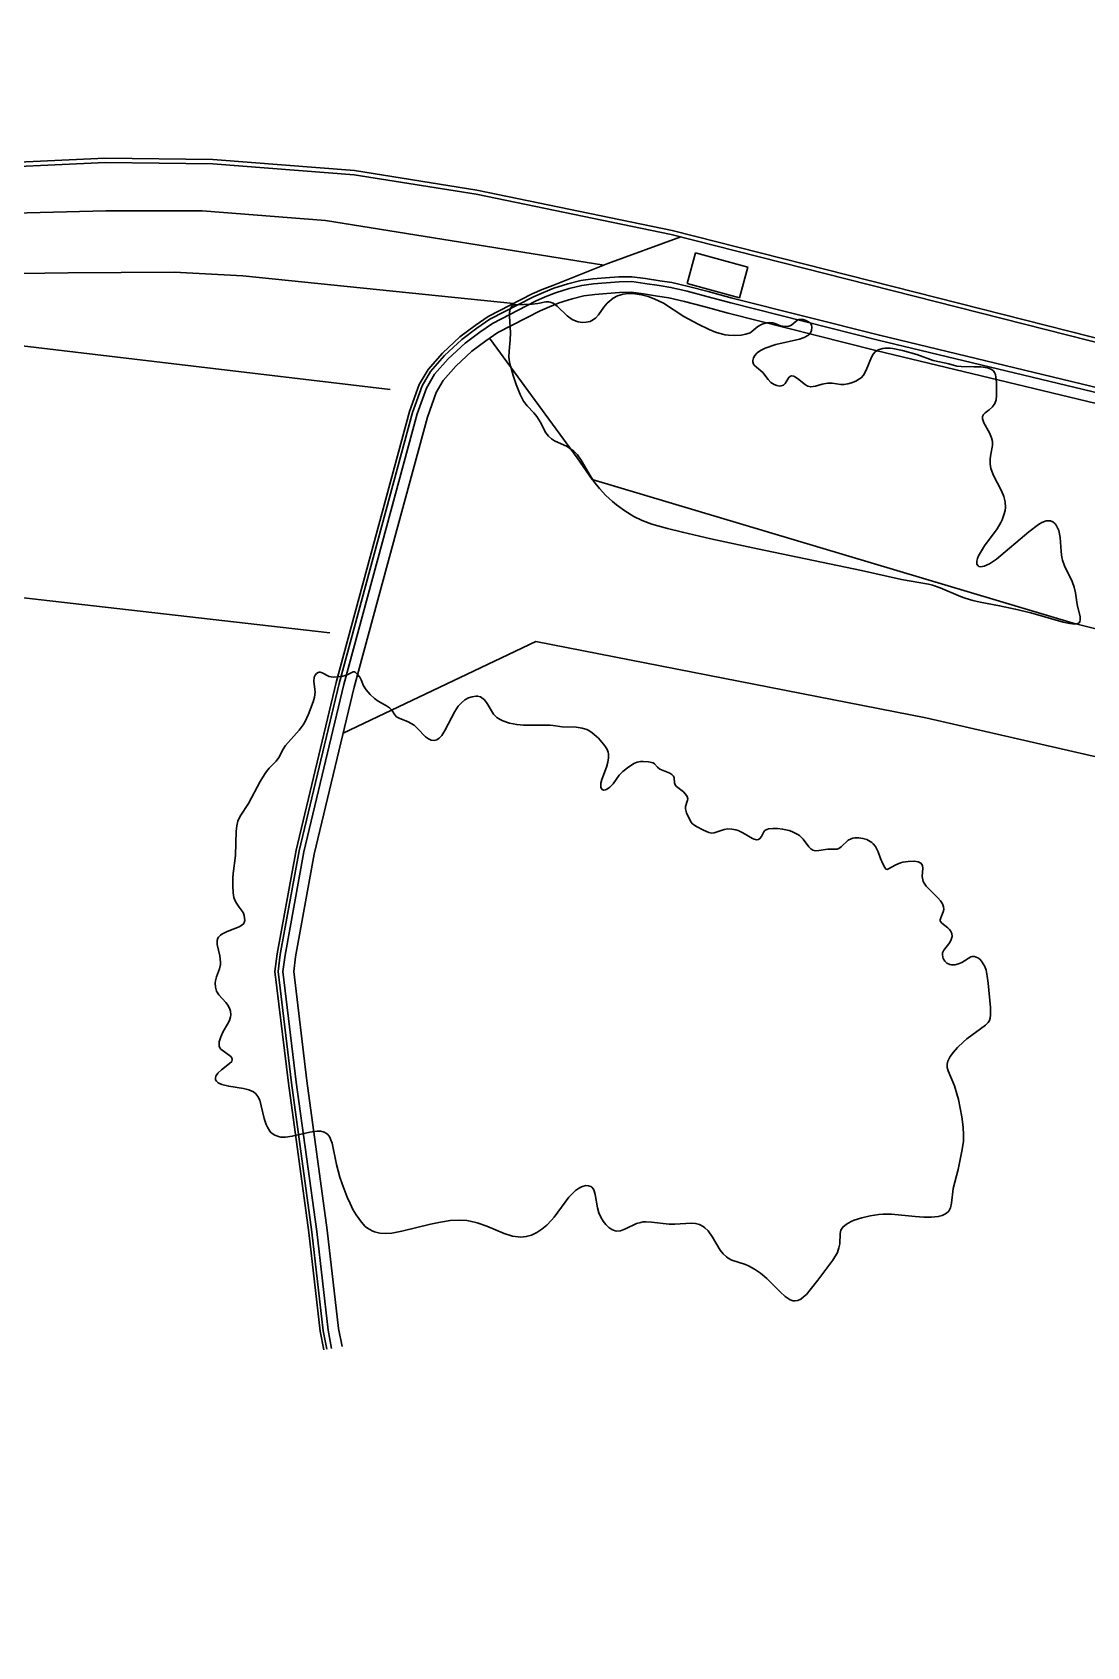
# Model space of a CAD drawing. Header units: metres. Extents: x 585772 to 587013, y 4140825 to 4141582.
# Drawn here: x 585965.3 to 585977.5, y 4140877.71 to 4140896.4 of the extents above; entities that cross this region are included whole.
import ezdxf

# ---------------------------------------------------------------- set-up
doc = ezdxf.new("R2010")
doc.units = ezdxf.units.M
doc.header["$MEASUREMENT"] = 0
for name, color, linetype, lineweight in [('BACK_OF_CURB', 5, 'Continuous', 30), ('BOTTOM_OF_CURB', 3, 'Continuous', 30), ('DRAINAGE_PIT', 1, 'Continuous', 30), ('FOOT_PATH', 2, 'Continuous', 30), ('GUTTER', 30, 'Continuous', 30), ('PAINT_STRIPE', 4, 'Continuous', 30), ('TOP_OF_CURB', 1, 'Continuous', 30)]:
    doc.layers.add(name, color=color, linetype=linetype, lineweight=lineweight)
for name, color, linetype, lineweight, true_color in [('GUTTER_BOTTOM', 254, 'Continuous', 30, 0xffc7d6), ('PAVED_PARKING', 191, 'Continuous', 30, 0xbaa8ff), ('PAVED_ROAD', 140, 'Continuous', 30, 0x38a9ff), ('SHRUBLINE', 71, 'Continuous', 30, 0xc6ff6b), ('TREELINE', 80, 'Continuous', 30, 0x36ff17)]:
    doc.layers.add(name, color=color, linetype=linetype, lineweight=lineweight, true_color=true_color)

msp = doc.modelspace()

# ---------------------------------------------------------------- linework, layer by layer
at = {"layer": 'BACK_OF_CURB'}
msp.add_polyline3d([(585978.622659, 4140891.858248, -18.699), (585975.059919, 4140892.716491, -18.729), (585973.351604, 4140893.146131, -18.746), (585973.072428, 4140893.222759, -18.75), (585972.84913, 4140893.283106, -18.740454), (585972.665814, 4140893.324657, -18.738454), (585972.535186, 4140893.34554, -18.737792), (585972.372588, 4140893.369329, -18.741), (585972.228628, 4140893.389033, -18.733), (585972.096355, 4140893.386471, -18.726), (585971.948495, 4140893.376554, -18.717), (585971.808516, 4140893.364421, -18.71), (585971.681929, 4140893.34682, -18.705), (585971.546762, 4140893.313394, -18.699), (585971.394936, 4140893.265679, -18.695), (585971.284375, 4140893.220682, -18.692), (585971.176537, 4140893.174608, -18.689), (585970.687304, 4140892.922518, -18.676), (585970.549674, 4140892.828887, -18.671), (585970.387599, 4140892.70622, -18.666), (585970.200941, 4140892.532426, -18.659), (585970.055537, 4140892.367158, -18.68734), (585969.973732, 4140892.22809, -18.697636), (585969.872017, 4140891.943718, -18.709343), (585969.410238, 4140890.240254, -18.713946), (585969.024739, 4140888.818182, -18.547567), (585968.562969, 4140886.887254, -18.493004), (585968.34661, 4140885.697789, -18.462), (585968.325276, 4140885.527048, -18.458), (585968.477836, 4140884.262587, -18.423589), (585968.71353, 4140882.532224, -18.381), (585968.844674, 4140881.395503, -18.354), (585968.884556, 4140881.188025, -18.349)], dxfattribs=at)
at = {"layer": 'BOTTOM_OF_CURB'}
msp.add_polyline3d([(585978.668311, 4140892.0324, -18.854), (585975.102949, 4140892.891274, -18.877), (585973.397382, 4140893.320223, -18.886), (585973.11973, 4140893.396432, -18.888), (585972.892524, 4140893.457836, -18.89), (585972.699952, 4140893.501485, -18.89), (585972.562423, 4140893.523471, -18.888177), (585972.397822, 4140893.547553, -18.883962), (585972.239153, 4140893.56927, -18.882), (585972.088585, 4140893.566354, -18.88), (585971.934699, 4140893.556033, -18.878), (585971.788336, 4140893.543347, -18.878), (585971.647836, 4140893.523811, -18.875), (585971.498126, 4140893.486789, -18.872), (585971.333923, 4140893.435184, -18.868), (585971.215084, 4140893.386818, -18.865), (585971.099853, 4140893.337586, -18.862), (585970.595116, 4140893.077506, -18.839), (585970.444669, 4140892.975157, -18.834), (585970.271655, 4140892.844209, -18.828), (585970.071721, 4140892.658055, -18.82), (585969.909077, 4140892.473191, -18.81), (585969.80997, 4140892.304709, -18.800576), (585969.700143, 4140891.99766, -18.789), (585968.850303, 4140888.862672, -18.694), (585968.386758, 4140886.924321, -18.639), (585968.168619, 4140885.725075, -18.607), (585968.143924, 4140885.527432, -18.601), (585968.299297, 4140884.239658, -18.574), (585968.534928, 4140882.50976, -18.538), (585968.666634, 4140881.36816, -18.514), (585968.707793, 4140881.154046, -18.509)], dxfattribs=at)
at = {"layer": 'DRAINAGE_PIT'}
msp.add_3dface([(585972.878965, 4140893.491155, -18.898), (585972.976033, 4140893.845645, -18.898), (585973.579358, 4140893.680439, -18.898), (585973.482289, 4140893.325949, -18.898)], dxfattribs=at)
at = {"layer": 'FOOT_PATH'}
for points in [[(586069.963502, 4140867.444365, -18.612), (586067.731414, 4140866.360266, -18.604648), (586065.686667, 4140866.842229, -18.60168), (586056.70738, 4140869.179058, -18.592604), (586052.745928, 4140870.225593, -18.589), (586052.631771, 4140870.24592, -18.589), (586049.034873, 4140870.020876, -18.575957), (586045.475225, 4140870.881179, -18.561125), (586035.086418, 4140873.51601, -18.512), (586024.909873, 4140876.034074, -18.472), (586014.546338, 4140878.727683, -18.463), (586008.309194, 4140880.297431, -18.483), (586002.617829, 4140881.768925, -18.511921), (585997.121302, 4140883.14231, -18.535893), (585992.203285, 4140884.397375, -18.556066), (585990.034817, 4140884.979733, -18.563773), (585987.719217, 4140886.426324, -18.578), (585986.264848, 4140887.300766, -18.588115), (585984.008002, 4140887.869458, -18.603108), (585980.310026, 4140888.82044, -18.629258), (585977.344891, 4140889.561158, -18.653), (585971.779963, 4140891.223108, -18.586), (585971.606365, 4140891.473135, -18.603), (585970.590607, 4140892.856734, -18.696)], [(585968.897115, 4140888.284513, -18.532487), (585971.124943, 4140889.345755, -18.616), (585975.640939, 4140888.462916, -18.609), (585980.188185, 4140887.422181, -18.614), (585984.310418, 4140885.354576, -18.567), (585988.050227, 4140883.091203, -18.532157), (585990.105988, 4140882.398765, -18.516036), (585995.128522, 4140881.16743, -18.487335), (585997.625551, 4140880.480791, -18.476026), (585999.947436, 4140879.828232, -18.467283), (586003.501191, 4140878.89497, -18.451), (586023.739526, 4140873.645659, -18.405), (586036.712873, 4140870.287881, -18.472), (586040.807258, 4140869.566072, -18.486741), (586045.450897, 4140868.41491, -18.501), (586049.617106, 4140867.542588, -18.516719), (586056.55604, 4140867.47376, -18.541003), (586057.748829, 4140867.157354, -18.542535), (586067.06408, 4140865.017896, -18.552088), (586067.612595, 4140864.862016, -18.552204), (586069.194188, 4140863.217009, -18.540849)]]:
    msp.add_polyline3d(points, dxfattribs=at)
at = {"layer": 'GUTTER'}
for points in [[(585970.870192, 4140893.259651, -18.833513), (585967.735911, 4140893.578676, -18.783035), (585966.939686, 4140893.623042, -18.77071), (585965.714105, 4140893.614975, -18.756758), (585964.09394, 4140893.59128, -18.743341), (585962.416829, 4140893.559013, -18.731), (585961.384761, 4140893.575146, -18.722), (585960.245857, 4140893.590271, -18.713), (585959.512121, 4140893.629182, -18.708659), (585958.189997, 4140893.791503, -18.695625), (585956.337302, 4140894.042003, -18.67145), (585953.888793, 4140894.504662, -18.63856), (585951.441246, 4140895.05928, -18.607731), (585950.408153, 4140895.349035, -18.590841)], [(585964.473999, 4140894.814227, -18.741279), (585966.14563, 4140894.891427, -18.752671), (585967.387337, 4140894.87731, -18.762687), (585969.024132, 4140894.750261, -18.778791), (585970.435163, 4140894.524395, -18.795), (585972.692812, 4140894.058548, -18.846), (585984.684589, 4140891.014877, -18.782), (585994.245204, 4140888.599174, -18.741581)]]:
    msp.add_polyline3d(points, dxfattribs=at)
at = {"layer": 'GUTTER_BOTTOM'}
msp.add_polyline3d([(585948.67931, 4140896.398562, -18.583111), (585950.435505, 4140896.016861, -18.617939), (585951.467573, 4140895.774862, -18.625933), (585954.619211, 4140895.021641, -18.678281), (585955.804477, 4140894.753425, -18.702706), (585956.87686, 4140894.555793, -18.708862), (585957.878692, 4140894.40051, -18.72525), (585959.333817, 4140894.260227, -18.738971), (585960.307428, 4140894.231994, -18.758267), (585961.28104, 4140894.217877, -18.764575), (585964.021085, 4140894.276108, -18.781995), (585966.151741, 4140894.332574, -18.786778), (585967.266455, 4140894.332574, -18.792397), (585968.691596, 4140894.219642, -18.799787), (585971.912272, 4140893.70195, -18.851833)], dxfattribs=at)
at = {"layer": 'PAINT_STRIPE', "extrusion": (0.1180163069478003, 0.9930116571795096, 8.35021091e-08), "elevation": 4181108.238414, "flags": 128}
msp.add_lwpolyline([(-93163.78653, -18.941131), (-93166.767646, -18.982381), (-93169.748762, -19.018756), (-93172.729878, -19.051241), (-93175.710994, -19.079881), (-93178.692111, -19.105444), (-93181.673227, -19.134131)], dxfattribs=at)
at = {"layer": 'PAINT_STRIPE', "extrusion": (-0.1136249232952272, -0.9935237172841681, 4.58019476e-08), "elevation": -4180652.529319, "flags": 128}
msp.add_lwpolyline([(111649.90963, -18.397518), (111652.524077, -18.414416), (111655.138523, -18.431844), (111657.75297, -18.452268), (111660.367416, -18.477518), (111662.981863, -18.498518), (111665.59631, -18.517518)], dxfattribs=at)
at = {"layer": 'PAVED_PARKING'}
msp.add_polyline3d([(585972.806039, 4140894.029809, -18.845396), (585971.961532, 4140893.721382, -18.85257), (585971.321749, 4140893.469006, -18.843), (585971.201257, 4140893.419968, -18.841), (585971.084552, 4140893.370106, -18.839), (585970.576722, 4140893.108432, -18.826), (585970.423717, 4140893.004343, -18.821), (585970.24852, 4140892.871743, -18.816), (585970.045937, 4140892.683123, -18.808), (585969.879853, 4140892.494349, -18.802), (585969.777293, 4140892.319998, -18.796), (585969.665848, 4140892.008423, -18.789), (585968.815497, 4140888.871549, -18.703), (585968.351598, 4140886.931717, -18.649), (585968.133104, 4140885.73052, -18.612), (585968.107738, 4140885.527508, -18.606), (585968.263672, 4140884.235083, -18.572909), (585968.49929, 4140882.505277, -18.533), (585968.631109, 4140881.362704, -18.507), (585968.672522, 4140881.147266, -18.502)], dxfattribs=at)
at = {"layer": 'PAVED_ROAD'}
msp.add_polyline3d([(585994.257092, 4140888.646225, -18.731803), (585984.696503, 4140891.061922, -18.774), (585972.703691, 4140894.105855, -18.843), (585970.443906, 4140894.572144, -18.795), (585969.029855, 4140894.798493, -18.777719), (585967.389493, 4140894.925819, -18.759946), (585966.144785, 4140894.93997, -18.750555), (585964.471931, 4140894.862713, -18.738608)], dxfattribs=at)
at = {"layer": 'SHRUBLINE'}
msp.add_polyline3d([(585970.897471, 4140892.323227, -18.678), (585970.863074, 4140892.426167, -18.691), (585970.831923, 4140892.536691, -18.706), (585970.821034, 4140892.585674, -18.713), (585970.815372, 4140892.638055, -18.72), (585970.817412, 4140892.706813, -18.731), (585970.830959, 4140892.837823, -18.75), (585970.834647, 4140892.921354, -18.763), (585970.820724, 4140893.111167, -18.79), (585970.821702, 4140893.155967, -18.797), (585970.824562, 4140893.174978, -18.8), (585970.835249, 4140893.206174, -18.805), (585970.857489, 4140893.235369, -18.81), (585970.872964, 4140893.243076, -18.812), (585970.888549, 4140893.245027, -18.813), (585971.085046, 4140893.250384, -18.822), (585971.148792, 4140893.258884, -18.826), (585971.243458, 4140893.278469, -18.833), (585971.275343, 4140893.27929, -18.835), (585971.292999, 4140893.276267, -18.835), (585971.327284, 4140893.263074, -18.835), (585971.375522, 4140893.229941, -18.832), (585971.489366, 4140893.115371, -18.82), (585971.546007, 4140893.073901, -18.817), (585971.591753, 4140893.054098, -18.816), (585971.617936, 4140893.047137, -18.816), (585971.66152, 4140893.041157, -18.817), (585971.707897, 4140893.042235, -18.819), (585971.753979, 4140893.052431, -18.823), (585971.775946, 4140893.061591, -18.825), (585971.815917, 4140893.089181, -18.831), (585971.850825, 4140893.127474, -18.838), (585971.915386, 4140893.217479, -18.854), (585971.95275, 4140893.262518, -18.862), (585971.997269, 4140893.302881, -18.87), (585972.021291, 4140893.319852, -18.874), (585972.072722, 4140893.346962, -18.878447), (585972.100076, 4140893.356936, -18.878339), (585972.133268, 4140893.36548, -18.873), (585972.202482, 4140893.373504, -18.865374), (585972.273002, 4140893.371333, -18.862371), (585972.348612, 4140893.35986, -18.864), (585972.425742, 4140893.339631, -18.866), (585972.495195, 4140893.314584, -18.868), (585972.603346, 4140893.261864, -18.871), (585972.840547, 4140893.110782, -18.884839), (585973.004222, 4140893.019803, -18.90099), (585973.132756, 4140892.958413, -18.91455), (585973.206253, 4140892.927923, -18.928095), (585973.243884, 4140892.915693, -18.93611), (585973.319144, 4140892.898585, -18.964151), (585973.356775, 4140892.893414, -18.979), (585973.431546, 4140892.889296, -19.029), (585973.503377, 4140892.893414, -19.026), (585973.556849, 4140892.903139, -18.812), (585973.605656, 4140892.921147, -18.818), (585973.628027, 4140892.934198, -18.824726), (585973.697456, 4140892.991638, -18.839814), (585973.736523, 4140893.016885, -18.844), (585973.758768, 4140893.025867, -18.846), (585973.80617, 4140893.036045, -18.85), (585973.829568, 4140893.037576, -18.852), (585973.871365, 4140893.034364, -18.853), (585973.903052, 4140893.024384, -18.851), (585973.958693, 4140892.999519, -18.851057), (585974.015139, 4140892.991676, -18.854655), (585974.054138, 4140892.995825, -18.860892), (585974.086787, 4140893.009175, -18.867168), (585974.143261, 4140893.059574, -18.885), (585974.170233, 4140893.073083, -18.889), (585974.185225, 4140893.075643, -18.889), (585974.21897, 4140893.073019, -18.888), (585974.250611, 4140893.063657, -18.886), (585974.280957, 4140893.048917, -18.881), (585974.304535, 4140893.029994, -18.876), (585974.31225, 4140893.019332, -18.873), (585974.317277, 4140893.008034, -18.87), (585974.320761, 4140892.983982, -18.864), (585974.315035, 4140892.945954, -18.854), (585974.305151, 4140892.920865, -18.847), (585974.287352, 4140892.897568, -18.841), (585974.27452, 4140892.887028, -18.838), (585974.232316, 4140892.865422, -18.833), (585974.179448, 4140892.848205, -18.825557), (585973.905297, 4140892.783887, -18.78612), (585973.779053, 4140892.743164, -18.765964), (585973.727153, 4140892.716872, -18.755347), (585973.68939, 4140892.688189, -18.742761), (585973.662578, 4140892.657115, -18.727909), (585973.646607, 4140892.628777, -18.715), (585973.638598, 4140892.599875, -18.706), (585973.638285, 4140892.585584, -18.702), (585973.64645, 4140892.558069, -18.694), (585973.655321, 4140892.545104, -18.691), (585973.680257, 4140892.520638, -18.681795), (585973.753923, 4140892.459547, -18.665488), (585973.815483, 4140892.378607, -18.648), (585973.846698, 4140892.346432, -18.641), (585973.885224, 4140892.320538, -18.636), (585973.917058, 4140892.30875, -18.635), (585973.949551, 4140892.304268, -18.635), (585973.964947, 4140892.305198, -18.636), (585973.991844, 4140892.314264, -18.641), (585974.01172, 4140892.333008, -18.647), (585974.054565, 4140892.404471, -18.669), (585974.074384, 4140892.418464, -18.675), (585974.085737, 4140892.421277, -18.676), (585974.111455, 4140892.417791, -18.677), (585974.125827, 4140892.411318, -18.676), (585974.156813, 4140892.390901, -18.672), (585974.24693, 4140892.317521, -18.657), (585974.27615, 4140892.301606, -18.654), (585974.308566, 4140892.294096, -18.654), (585974.36446, 4140892.300975, -18.66), (585974.441617, 4140892.324123, -18.671), (585974.500862, 4140892.336224, -18.678), (585974.555404, 4140892.337569, -18.680696), (585974.6562, 4140892.323227, -18.682), (585974.692496, 4140892.320963, -18.684), (585974.736913, 4140892.329312, -18.688), (585974.780282, 4140892.342652, -18.694), (585974.828844, 4140892.361826, -18.702), (585974.873407, 4140892.385922, -18.711), (585974.891591, 4140892.399566, -18.716), (585974.920065, 4140892.430238, -18.726), (585974.950537, 4140892.486124, -18.744), (585975.011669, 4140892.639184, -18.791), (585975.030199, 4140892.671168, -18.801), (585975.053056, 4140892.69804, -18.81), (585975.082244, 4140892.719173, -18.817), (585975.099829, 4140892.727388, -18.821), (585975.142004, 4140892.738635, -18.826), (585975.166971, 4140892.741464, -18.828), (585975.225603, 4140892.741022, -18.831), (585975.259644, 4140892.737548, -18.832), (585975.36921, 4140892.716982, -18.831), (585975.534256, 4140892.670322, -18.826), (585975.7242, 4140892.601304, -18.816), (585975.904289, 4140892.559624, -18.811), (585975.999306, 4140892.533269, -18.808), (585976.047462, 4140892.528386, -18.809), (585976.195764, 4140892.527988, -18.821228), (585976.277695, 4140892.524484, -18.829641), (585976.353298, 4140892.513345, -18.834), (585976.3931, 4140892.499649, -18.833), (585976.418175, 4140892.482385, -18.831), (585976.434721, 4140892.46083, -18.827), (585976.444829, 4140892.435776, -18.821), (585976.450588, 4140892.408015, -18.815), (585976.456367, 4140892.347375, -18.801), (585976.458889, 4140892.251746, -18.779), (585976.458107, 4140892.196342, -18.766), (585976.452262, 4140892.145217, -18.754), (585976.437134, 4140892.100357, -18.743), (585976.410905, 4140892.061958, -18.733), (585976.374157, 4140892.028428, -18.723), (585976.326406, 4140891.993449, -18.712), (585976.306859, 4140891.974101, -18.707), (585976.294934, 4140891.951732, -18.70374), (585976.294031, 4140891.925066, -18.700924), (585976.312015, 4140891.877595, -18.701633), (585976.378417, 4140891.760633, -18.711415), (585976.400535, 4140891.705961, -18.713522), (585976.411251, 4140891.660935, -18.711), (585976.410859, 4140891.616622, -18.704), (585976.391805, 4140891.516157, -18.689), (585976.385534, 4140891.462084, -18.684), (585976.384747, 4140891.404498, -18.676), (585976.392823, 4140891.348108, -18.665), (585976.42121, 4140891.269084, -18.64776), (585976.516168, 4140891.091132, -18.607196), (585976.544302, 4140891.025427, -18.589945), (585976.559344, 4140890.962542, -18.571205), (585976.56078, 4140890.898601, -18.5559), (585976.556579, 4140890.864694, -18.551036), (585976.544552, 4140890.812479, -18.546911), (585976.523096, 4140890.754402, -18.542794), (585976.507915, 4140890.722681, -18.542435), (585976.466815, 4140890.652905, -18.534596), (585976.320413, 4140890.453064, -18.509416), (585976.270781, 4140890.378336, -18.499), (585976.250628, 4140890.339953, -18.493), (585976.237382, 4140890.306114, -18.489), (585976.230631, 4140890.277106, -18.485), (585976.231786, 4140890.243276, -18.483), (585976.245246, 4140890.221924, -18.482), (585976.253748, 4140890.217061, -18.483), (585976.275219, 4140890.213228, -18.485), (585976.31569, 4140890.220117, -18.491), (585976.376953, 4140890.247022, -18.501), (585976.456357, 4140890.301363, -18.515924), (585976.832549, 4140890.616764, -18.584), (585976.941914, 4140890.700006, -18.601), (585976.982867, 4140890.723894, -18.607), (585977.034393, 4140890.742308, -18.615), (585977.065724, 4140890.744829, -18.62), (585977.08079, 4140890.742844, -18.623), (585977.109412, 4140890.731437, -18.627), (585977.135588, 4140890.708912, -18.631), (585977.147543, 4140890.693373, -18.634), (585977.168591, 4140890.654522, -18.636), (585977.177443, 4140890.631547, -18.637), (585977.195862, 4140890.550435, -18.64), (585977.206628, 4140890.38778, -18.643), (585977.215492, 4140890.320071, -18.644), (585977.223189, 4140890.286909, -18.645), (585977.246351, 4140890.222975, -18.648), (585977.334736, 4140890.043104, -18.659), (585977.35679, 4140889.976124, -18.662), (585977.370852, 4140889.911056, -18.664), (585977.392953, 4140889.77642, -18.67), (585977.424556, 4140889.632186, -18.674), (585977.426572, 4140889.598517, -18.675), (585977.421642, 4140889.573469, -18.675), (585977.413765, 4140889.562533, -18.675), (585977.400104, 4140889.554143, -18.674), (585977.365199, 4140889.54877, -18.672), (585977.30692, 4140889.554812, -18.669), (585977.231055, 4140889.570763, -18.665), (585976.853598, 4140889.677542, -18.644), (585976.67528, 4140889.722416, -18.634), (585976.494352, 4140889.760132, -18.624), (585976.269829, 4140889.801091, -18.612), (585976.185621, 4140889.820113, -18.608), (585976.09328, 4140889.84916, -18.602), (585976.042171, 4140889.868715, -18.6), (585975.80577, 4140889.967865, -18.586), (585975.717234, 4140889.997336, -18.581), (585975.669591, 4140890.009491, -18.578), (585975.357211, 4140890.06568, -18.561), (585974.895887, 4140890.167555, -18.536), (585973.690161, 4140890.419997, -18.47), (585973.152425, 4140890.535577, -18.441), (585972.82276, 4140890.610892, -18.423), (585972.651591, 4140890.653657, -18.413), (585972.470598, 4140890.705432, -18.403), (585972.356283, 4140890.746817, -18.397), (585972.260469, 4140890.794506, -18.391), (585972.157541, 4140890.85795, -18.385), (585972.060671, 4140890.928509, -18.378), (585972.01352, 4140890.967445, -18.375), (585971.936335, 4140891.038613, -18.37), (585971.863419, 4140891.116796, -18.365), (585971.798125, 4140891.200774, -18.36), (585971.742688, 4140891.288311, -18.356), (585971.651327, 4140891.447829, -18.349), (585971.608898, 4140891.506949, -18.345), (585971.56525, 4140891.552039, -18.342), (585971.518249, 4140891.586454, -18.339), (585971.48777, 4140891.603375, -18.338), (585971.343212, 4140891.669514, -18.329), (585971.306342, 4140891.693195, -18.327), (585971.273023, 4140891.723503, -18.325), (585971.242488, 4140891.76351, -18.322), (585971.175339, 4140891.890403, -18.317), (585971.138307, 4140891.951926, -18.314), (585971.102304, 4140891.9946, -18.311), (585971.024885, 4140892.074183, -18.306), (585970.984755, 4140892.130668, -18.303), (585970.945723, 4140892.205118, -18.3), (585970.897471, 4140892.323227, -18.295)], dxfattribs=at)
at = {"layer": 'TOP_OF_CURB'}
msp.add_polyline3d([(585978.65404, 4140891.97796, -18.699), (585975.089497, 4140892.836637, -18.729), (585973.383072, 4140893.265802, -18.746), (585973.104944, 4140893.342142, -18.75), (585972.878959, 4140893.403215, -18.740454), (585972.68928, 4140893.446209, -18.738454), (585972.553909, 4140893.46785, -18.737792), (585972.389933, 4140893.49184, -18.741), (585972.235863, 4140893.512928, -18.733), (585972.091014, 4140893.510123, -18.726), (585971.939012, 4140893.499928, -18.717), (585971.794644, 4140893.487415, -18.71), (585971.658494, 4140893.468483, -18.705), (585971.513329, 4140893.432586, -18.699), (585971.352996, 4140893.382197, -18.695), (585971.236744, 4140893.334884, -18.692), (585971.123825, 4140893.286639, -18.689), (585970.623934, 4140893.029057, -18.676), (585970.477494, 4140892.929433, -18.671), (585970.307899, 4140892.801074, -18.666), (585970.112115, 4140892.618783, -18.659), (585969.95486, 4140892.440045, -18.68734), (585969.861162, 4140892.280758, -18.697636), (585969.753871, 4140891.980798, -18.709343), (585969.290816, 4140890.272628, -18.713946), (585968.904832, 4140888.848764, -18.547567), (585968.441842, 4140886.912734, -18.493004), (585968.224259, 4140885.716546, -18.462), (585968.200615, 4140885.527312, -18.458), (585968.355108, 4140884.246826, -18.423589), (585968.590759, 4140882.516782, -18.381), (585968.722289, 4140881.376708, -18.354), (585968.763049, 4140881.164668, -18.349)], dxfattribs=at)
at = {"layer": 'TREELINE'}
msp.add_polyline3d([(585967.693817, 4140886.272309, -18.622), (585967.661389, 4140886.318751, -18.622), (585967.647735, 4140886.343765, -18.623), (585967.632567, 4140886.384584, -18.623), (585967.623159, 4140886.43981, -18.625), (585967.618934, 4140886.518374, -18.626), (585967.621622, 4140886.611921, -18.629), (585967.626075, 4140886.660291, -18.63), (585967.653055, 4140886.870743, -18.635), (585967.658918, 4140887.150107, -18.642), (585967.666264, 4140887.212294, -18.644), (585967.68001, 4140887.269102, -18.645), (585967.70492, 4140887.326404, -18.647), (585967.800589, 4140887.472312, -18.652), (585967.937401, 4140887.725098, -18.66), (585967.985858, 4140887.806961, -18.663), (585968.00926, 4140887.84136, -18.664), (585968.04185, 4140887.881159, -18.665), (585968.122424, 4140887.962159, -18.669), (585968.151296, 4140888.005472, -18.67), (585968.201531, 4140888.098926, -18.673), (585968.231011, 4140888.143503, -18.675), (585968.3891, 4140888.319359, -18.68), (585968.435779, 4140888.381681, -18.682), (585968.454937, 4140888.413141, -18.681302), (585968.497562, 4140888.504959, -18.676218), (585968.551185, 4140888.649658, -18.674), (585968.565575, 4140888.701316, -18.675), (585968.571527, 4140888.761344, -18.678), (585968.570327, 4140888.789809, -18.681), (585968.557155, 4140888.887172, -18.691), (585968.562761, 4140888.933682, -18.693), (585968.573525, 4140888.957438, -18.692), (585968.589042, 4140888.976763, -18.69), (585968.608447, 4140888.988706, -18.687), (585968.619337, 4140888.990986, -18.686), (585968.630866, 4140888.990463, -18.684), (585968.655221, 4140888.98272, -18.679), (585968.733368, 4140888.942376, -18.664), (585968.782196, 4140888.935406, -18.655), (585968.878342, 4140888.942255, -18.64), (585968.93442, 4140888.958222, -18.631), (585969.012536, 4140888.994219, -18.616), (585969.027528, 4140888.995977, -18.614), (585969.034379, 4140888.99267, -18.612), (585969.064737, 4140888.96507, -18.604), (585969.089019, 4140888.935062, -18.597), (585969.106287, 4140888.903105, -18.592), (585969.134022, 4140888.834593, -18.578), (585969.163444, 4140888.787943, -18.565), (585969.209194, 4140888.733716, -18.547), (585969.258335, 4140888.686717, -18.529), (585969.301922, 4140888.654914, -18.515), (585969.399142, 4140888.603096, -18.488), (585969.434557, 4140888.579381, -18.48), (585969.462188, 4140888.551813, -18.471), (585969.496423, 4140888.496934, -18.456), (585969.515144, 4140888.474844, -18.448), (585969.544809, 4140888.458516, -18.439), (585969.650797, 4140888.417793, -18.411), (585969.717099, 4140888.378515, -18.39), (585969.759089, 4140888.340958, -18.373099), (585969.848336, 4140888.243473, -18.328323), (585969.883704, 4140888.218659, -18.315), (585969.915967, 4140888.206332, -18.306), (585969.948446, 4140888.203046, -18.302), (585969.979557, 4140888.209448, -18.301577), (585970.009642, 4140888.227681, -18.301659), (585970.037533, 4140888.258258, -18.305161), (585970.073223, 4140888.31612, -18.317025), (585970.189087, 4140888.537465, -18.349), (585970.229121, 4140888.598357, -18.357), (585970.265261, 4140888.638336, -18.363), (585970.306268, 4140888.670348, -18.368), (585970.349054, 4140888.693391, -18.368194), (585970.390982, 4140888.708231, -18.365198), (585970.432399, 4140888.714876, -18.364), (585970.451849, 4140888.714378, -18.364), (585970.486865, 4140888.704845, -18.364), (585970.502634, 4140888.696034, -18.363), (585970.531442, 4140888.671069, -18.359), (585970.563836, 4140888.627878, -18.355), (585970.63735, 4140888.507334, -18.341), (585970.676129, 4140888.468021, -18.337), (585970.712936, 4140888.444864, -18.336), (585970.745792, 4140888.429755, -18.334), (585970.823787, 4140888.403517, -18.333), (585970.906424, 4140888.385317, -18.33), (585970.982682, 4140888.377158, -18.332), (585971.293688, 4140888.378068, -18.34), (585971.327335, 4140888.375433, -18.34), (585971.429824, 4140888.359039, -18.339), (585971.592571, 4140888.354678, -18.337), (585971.664398, 4140888.345705, -18.336), (585971.71606, 4140888.329581, -18.335), (585971.738697, 4140888.318631, -18.334), (585971.779732, 4140888.291651, -18.333), (585971.851152, 4140888.226391, -18.329), (585971.911415, 4140888.158556, -18.326), (585971.934716, 4140888.127109, -18.324), (585971.948605, 4140888.104618, -18.323), (585971.964988, 4140888.064232, -18.322), (585971.968576, 4140888.044523, -18.321), (585971.969155, 4140888.001675, -18.321), (585971.961515, 4140887.951285, -18.317), (585971.943932, 4140887.892212, -18.314481), (585971.889104, 4140887.750554, -18.303), (585971.879378, 4140887.708295, -18.3), (585971.877722, 4140887.680288, -18.298), (585971.880954, 4140887.656876, -18.297), (585971.894873, 4140887.63323, -18.295), (585971.910139, 4140887.62702, -18.295), (585971.932278, 4140887.630254, -18.29825), (585971.957927, 4140887.642551, -18.298416), (585971.984747, 4140887.661657, -18.296506), (585972.022052, 4140887.698147, -18.297282), (585972.092332, 4140887.800005, -18.307), (585972.132486, 4140887.843729, -18.31), (585972.186429, 4140887.886623, -18.317), (585972.260982, 4140887.933438, -18.323), (585972.299752, 4140887.950355, -18.326), (585972.339974, 4140887.957701, -18.329), (585972.369588, 4140887.958372, -18.327), (585972.43067, 4140887.953577, -18.33), (585972.483306, 4140887.941654, -18.333), (585972.499911, 4140887.930374, -18.334), (585972.532981, 4140887.890773, -18.335), (585972.560307, 4140887.869108, -18.336), (585972.676164, 4140887.821695, -18.34), (585972.700147, 4140887.806877, -18.341), (585972.718112, 4140887.789478, -18.342), (585972.728583, 4140887.769253, -18.343), (585972.731775, 4140887.710016, -18.343), (585972.738364, 4140887.687212, -18.343), (585972.755294, 4140887.666977, -18.344), (585972.836572, 4140887.605844, -18.352), (585972.860518, 4140887.580381, -18.353), (585972.877356, 4140887.552865, -18.353), (585972.884069, 4140887.524384, -18.354), (585972.882897, 4140887.510095, -18.354), (585972.858919, 4140887.438342, -18.355), (585972.857254, 4140887.409105, -18.356), (585972.870889, 4140887.365142, -18.356), (585972.920412, 4140887.259677, -18.357), (585972.94117, 4140887.236212, -18.358), (585972.978148, 4140887.209748, -18.359), (585973.06769, 4140887.16292, -18.362), (585973.130097, 4140887.135475, -18.363), (585973.158227, 4140887.129853, -18.363), (585973.190148, 4140887.132192, -18.363), (585973.305824, 4140887.170099, -18.361), (585973.349578, 4140887.177559, -18.361), (585973.394258, 4140887.176758, -18.361), (585973.441888, 4140887.1666, -18.36), (585973.467441, 4140887.15757, -18.36), (585973.523287, 4140887.130657, -18.357), (585973.632404, 4140887.067672, -18.357), (585973.652054, 4140887.059115, -18.356), (585973.682207, 4140887.05238, -18.355), (585973.703062, 4140887.055887, -18.355), (585973.719453, 4140887.066202, -18.354), (585973.737311, 4140887.089949, -18.354), (585973.763449, 4140887.144243, -18.355), (585973.778032, 4140887.159514, -18.355), (585973.800215, 4140887.17149, -18.356), (585973.81954, 4140887.176989, -18.356), (585973.867985, 4140887.182872, -18.356), (585973.924322, 4140887.182549, -18.355), (585973.982347, 4140887.176758, -18.354), (585974.057307, 4140887.160531, -18.353), (585974.091205, 4140887.14894, -18.352), (585974.151313, 4140887.118803, -18.351), (585974.177365, 4140887.100337, -18.349), (585974.222095, 4140887.058391, -18.346), (585974.287586, 4140886.971661, -18.342332), (585974.308314, 4140886.948641, -18.343), (585974.333249, 4140886.932274, -18.342), (585974.364997, 4140886.92502, -18.341), (585974.403164, 4140886.926238, -18.341), (585974.504082, 4140886.941477, -18.342), (585974.615088, 4140886.945202, -18.34), (585974.631487, 4140886.950757, -18.34), (585974.661168, 4140886.969841, -18.34), (585974.740997, 4140887.046939, -18.343), (585974.77507, 4140887.064618, -18.345), (585974.795107, 4140887.070171, -18.345), (585974.817033, 4140887.073521, -18.346), (585974.866123, 4140887.073658, -18.346), (585974.911217, 4140887.067051, -18.346), (585974.956368, 4140887.053921, -18.346), (585974.997283, 4140887.033766, -18.346), (585975.014926, 4140887.020958, -18.346), (585975.030591, 4140887.006568, -18.346), (585975.056598, 4140886.97424, -18.345), (585975.088298, 4140886.912421, -18.343), (585975.116405, 4140886.834308, -18.341), (585975.143118, 4140886.77283, -18.339), (585975.164309, 4140886.729422, -18.338), (585975.178779, 4140886.712045, -18.338), (585975.192185, 4140886.708853, -18.338), (585975.200696, 4140886.71052, -18.34), (585975.293421, 4140886.762544, -18.344), (585975.346117, 4140886.783977, -18.345), (585975.374839, 4140886.791662, -18.346), (585975.434029, 4140886.801149, -18.348), (585975.50756, 4140886.802583, -18.352), (585975.55087, 4140886.795747, -18.353), (585975.583516, 4140886.779664, -18.353), (585975.597424, 4140886.762401, -18.353), (585975.601586, 4140886.75149, -18.353), (585975.604346, 4140886.721746, -18.352), (585975.598729, 4140886.627466, -18.352), (585975.60422, 4140886.58816, -18.352), (585975.610896, 4140886.569309, -18.352), (585975.62018, 4140886.551022, -18.353), (585975.645302, 4140886.515663, -18.354), (585975.780807, 4140886.379387, -18.357), (585975.809557, 4140886.34558, -18.359), (585975.831935, 4140886.311561, -18.363), (585975.845308, 4140886.277754, -18.365), (585975.847378, 4140886.246068, -18.365), (585975.840541, 4140886.216786, -18.368), (585975.812059, 4140886.149817, -18.373), (585975.806746, 4140886.126479, -18.373), (585975.807418, 4140886.115732, -18.372), (585975.810832, 4140886.105631, -18.373), (585975.824722, 4140886.086964, -18.374), (585975.893676, 4140886.034397, -18.379), (585975.914941, 4140886.014748, -18.382), (585975.926303, 4140885.999823, -18.383), (585975.940284, 4140885.967029, -18.385), (585975.942847, 4140885.931786, -18.385), (585975.93428, 4140885.895863, -18.384), (585975.916323, 4140885.862866, -18.384), (585975.847176, 4140885.773384, -18.38), (585975.83375, 4140885.742092, -18.381), (585975.831339, 4140885.725789, -18.381), (585975.835083, 4140885.69295, -18.383), (585975.840789, 4140885.67708, -18.384), (585975.858749, 4140885.648101, -18.387), (585975.883949, 4140885.625019, -18.391), (585975.916649, 4140885.609814, -18.395), (585975.935705, 4140885.606004, -18.397), (585975.975835, 4140885.606148, -18.4), (585976.016458, 4140885.615101, -18.402), (585976.054942, 4140885.63101, -18.404), (585976.162405, 4140885.697965, -18.413), (585976.17607, 4140885.702138, -18.414), (585976.203253, 4140885.702385, -18.417), (585976.241455, 4140885.68732, -18.421), (585976.263289, 4140885.671308, -18.424), (585976.285062, 4140885.648741, -18.43), (585976.323235, 4140885.584765, -18.436), (585976.33863, 4140885.541505, -18.439), (585976.351393, 4140885.473052, -18.44), (585976.361632, 4140885.392914, -18.444), (585976.386914, 4140885.112117, -18.456), (585976.389426, 4140885.021028, -18.46), (585976.385308, 4140884.988255, -18.462), (585976.376099, 4140884.960794, -18.464), (585976.360666, 4140884.93624, -18.465), (585976.330098, 4140884.905266, -18.466), (585976.115928, 4140884.748096, -18.472), (585976.077708, 4140884.714931, -18.473), (585976.008303, 4140884.646873, -18.476), (585975.961784, 4140884.595464, -18.479), (585975.921957, 4140884.543914, -18.481), (585975.89475, 4140884.490864, -18.483), (585975.886717, 4140884.453933, -18.483), (585975.888515, 4140884.417013, -18.484), (585975.898644, 4140884.37927, -18.483), (585975.971072, 4140884.202229, -18.482), (585976.000684, 4140884.109762, -18.481), (585976.017304, 4140884.046253, -18.481), (585976.057133, 4140883.84589, -18.478626), (585976.072455, 4140883.723969, -18.475), (585976.076944, 4140883.636713, -18.473), (585976.074375, 4140883.564151, -18.469), (585976.061388, 4140883.468365, -18.461), (585976.014409, 4140883.235848, -18.44), (585975.956238, 4140883.016998, -18.421), (585975.938042, 4140882.844562, -18.404), (585975.925762, 4140882.793492, -18.399), (585975.908885, 4140882.760188, -18.396), (585975.897601, 4140882.745826, -18.394), (585975.868777, 4140882.721647, -18.391), (585975.830849, 4140882.703489, -18.389), (585975.782909, 4140882.691301, -18.388), (585975.706241, 4140882.684016, -18.387), (585975.61646, 4140882.684581, -18.387), (585975.518511, 4140882.691059, -18.387717), (585975.241826, 4140882.717161, -18.381), (585975.146812, 4140882.717593, -18.379), (585975.09783, 4140882.714352, -18.379), (585974.997662, 4140882.699849, -18.379), (585974.900159, 4140882.676702, -18.38), (585974.812592, 4140882.647793, -18.38), (585974.774807, 4140882.632078, -18.38), (585974.722236, 4140882.604262, -18.382), (585974.67921, 4140882.568693, -18.382), (585974.656469, 4140882.531878, -18.382), (585974.647375, 4140882.492881, -18.382), (585974.642945, 4140882.375335, -18.381), (585974.635079, 4140882.328985, -18.38), (585974.616134, 4140882.276431, -18.38), (585974.564112, 4140882.187731, -18.379), (585974.390025, 4140881.954504, -18.378), (585974.301918, 4140881.841714, -18.378), (585974.257387, 4140881.790473, -18.378), (585974.226026, 4140881.76049, -18.378), (585974.193374, 4140881.736304, -18.378), (585974.159471, 4140881.720024, -18.379), (585974.124355, 4140881.713756, -18.379), (585974.106355, 4140881.715035, -18.38), (585974.069517, 4140881.726988, -18.381), (585974.012461, 4140881.764417, -18.383), (585973.953737, 4140881.81812, -18.385), (585973.798235, 4140881.975742, -18.385418), (585973.727741, 4140882.034669, -18.382482), (585973.657436, 4140882.082817, -18.376468), (585973.587446, 4140882.120062, -18.370293), (585973.552608, 4140882.134556, -18.365648), (585973.394621, 4140882.187425, -18.33216), (585973.35245, 4140882.209813, -18.319928), (585973.332116, 4140882.224136, -18.31651), (585973.293207, 4140882.260951, -18.31), (585973.261785, 4140882.302234, -18.306), (585973.170197, 4140882.453133, -18.297696), (585973.120238, 4140882.52386, -18.296673), (585973.083287, 4140882.561877, -18.297), (585973.063375, 4140882.576936, -18.295), (585973.020366, 4140882.598105, -18.292), (585972.973571, 4140882.609137, -18.289), (585972.923649, 4140882.612571, -18.286), (585972.733803, 4140882.601436, -18.274), (585972.670352, 4140882.60246, -18.27), (585972.46414, 4140882.626972, -18.257), (585972.400331, 4140882.629971, -18.252), (585972.369786, 4140882.628345, -18.251), (585972.340278, 4140882.623998, -18.250356), (585972.292806, 4140882.610054, -18.255662), (585972.164574, 4140882.547304, -18.272281), (585972.105166, 4140882.525249, -18.28), (585972.066093, 4140882.521807, -18.281), (585972.04655, 4140882.524636, -18.281), (585972.007851, 4140882.53918, -18.279), (585971.970547, 4140882.564153, -18.276), (585971.935695, 4140882.597851, -18.27), (585971.904352, 4140882.63857, -18.264), (585971.877575, 4140882.684607, -18.257), (585971.856421, 4140882.734257, -18.249), (585971.840405, 4140882.790115, -18.24), (585971.812516, 4140882.947603, -18.215), (585971.800979, 4140882.988894, -18.208), (585971.793279, 4140883.006115, -18.205), (585971.774174, 4140883.030811, -18.202), (585971.763106, 4140883.038803, -18.201), (585971.737267, 4140883.048408, -18.199), (585971.707314, 4140883.049662, -18.2), (585971.65683, 4140883.036299, -18.203), (585971.620911, 4140883.017502, -18.206), (585971.584334, 4140882.991014, -18.211), (585971.538098, 4140882.946386, -18.219), (585971.510387, 4140882.914109, -18.225), (585971.339245, 4140882.685126, -18.27404), (585971.30805, 4140882.648201, -18.282908), (585971.254355, 4140882.592921, -18.305609), (585971.197727, 4140882.545206, -18.329244), (585971.1387, 4140882.506219, -18.359617), (585971.077807, 4140882.477124, -18.39), (585971.015581, 4140882.459086, -18.399), (585970.952545, 4140882.453192, -18.298), (585970.920829, 4140882.454705, -18.304942), (585970.857037, 4140882.465212, -18.317102), (585970.760548, 4140882.495125, -18.324393), (585970.558492, 4140882.578679, -18.338218), (585970.446684, 4140882.617779, -18.343), (585970.367792, 4140882.636827, -18.35), (585970.326531, 4140882.643447, -18.354), (585970.239533, 4140882.649546, -18.361), (585970.135177, 4140882.643988, -18.36466), (585970.024338, 4140882.627597, -18.364863), (585969.909296, 4140882.60348, -18.361618), (585969.574748, 4140882.520241, -18.35), (585969.461198, 4140882.500204, -18.348), (585969.389757, 4140882.495046, -18.381), (585969.322665, 4140882.498736, -18.404744), (585969.260731, 4140882.513235, -18.424), (585969.231922, 4140882.525076, -18.535), (585969.178494, 4140882.557514, -18.536), (585969.153734, 4140882.577701, -18.532195), (585969.10777, 4140882.624985, -18.531691), (585969.04665, 4140882.710108, -18.534693), (585969.010298, 4140882.773928, -18.537737), (585968.976802, 4140882.84149, -18.542), (585968.943225, 4140882.917162, -18.543), (585968.884734, 4140883.07142, -18.547), (585968.860118, 4140883.147765, -18.549), (585968.820892, 4140883.293283, -18.552), (585968.768629, 4140883.538728, -18.561), (585968.751761, 4140883.588476, -18.563), (585968.741593, 4140883.609268, -18.563), (585968.719226, 4140883.639777, -18.564), (585968.706068, 4140883.651628, -18.564), (585968.675648, 4140883.668917, -18.564), (585968.639558, 4140883.678181, -18.567), (585968.597554, 4140883.68005, -18.566), (585968.51272, 4140883.668297, -18.565), (585968.308789, 4140883.619752, -18.562), (585968.230856, 4140883.609268, -18.561), (585968.175363, 4140883.610978, -18.56), (585968.150136, 4140883.615646, -18.56), (585968.104683, 4140883.632967, -18.56), (585968.065843, 4140883.661422, -18.56), (585968.048883, 4140883.680006, -18.56), (585968.01984, 4140883.72625, -18.561), (585968.006444, 4140883.757176, -18.561), (585967.984298, 4140883.827097, -18.562), (585967.949297, 4140883.974108, -18.565), (585967.931133, 4140884.036857, -18.566), (585967.911639, 4140884.080477, -18.567), (585967.888081, 4140884.112801, -18.567), (585967.859619, 4140884.13609, -18.567), (585967.805899, 4140884.159023, -18.567), (585967.7454, 4140884.172633, -18.567), (585967.573536, 4140884.198803, -18.566), (585967.494464, 4140884.218187, -18.565), (585967.450243, 4140884.23995, -18.565), (585967.431898, 4140884.256672, -18.565), (585967.42174, 4140884.274855, -18.565), (585967.41927, 4140884.294292, -18.566), (585967.424486, 4140884.315012, -18.566), (585967.446979, 4140884.348693, -18.568), (585967.489355, 4140884.38735, -18.569), (585967.58323, 4140884.460628, -18.573), (585967.607002, 4140884.487482, -18.574), (585967.614017, 4140884.50872, -18.575), (585967.60951, 4140884.527632, -18.575), (585967.596774, 4140884.544622, -18.575), (585967.481984, 4140884.630321, -18.575), (585967.468872, 4140884.644828, -18.575), (585967.461348, 4140884.663206, -18.576), (585967.460381, 4140884.688788, -18.576), (585967.464018, 4140884.712361, -18.577), (585967.481173, 4140884.769834, -18.579), (585967.509535, 4140884.83247, -18.581), (585967.560086, 4140884.917316, -18.583), (585967.581116, 4140884.959282, -18.585), (585967.593536, 4140885.002735, -18.586), (585967.595731, 4140885.025018, -18.586), (585967.592126, 4140885.069488, -18.587), (585967.58638, 4140885.091166, -18.588), (585967.567137, 4140885.132128, -18.589), (585967.538561, 4140885.169022, -18.589), (585967.456541, 4140885.258906, -18.591), (585967.43247, 4140885.300859, -18.591), (585967.418019, 4140885.346898, -18.592), (585967.414906, 4140885.395839, -18.593), (585967.41814, 4140885.421029, -18.594), (585967.43116, 4140885.465882, -18.595), (585967.466417, 4140885.559333, -18.598), (585967.477278, 4140885.608508, -18.599), (585967.47873, 4140885.633787, -18.6), (585967.469981, 4140885.710218, -18.601), (585967.439211, 4140885.840143, -18.604), (585967.437817, 4140885.886158, -18.605), (585967.445738, 4140885.912472, -18.606), (585967.452979, 4140885.924491, -18.606), (585967.476664, 4140885.947829, -18.607), (585967.493442, 4140885.959093, -18.607), (585967.554721, 4140885.988996, -18.609), (585967.691872, 4140886.043327, -18.611), (585967.725701, 4140886.062188, -18.612), (585967.746709, 4140886.082405, -18.613), (585967.752633, 4140886.093243, -18.613), (585967.757678, 4140886.116062, -18.614), (585967.751016, 4140886.176252, -18.615), (585967.738589, 4140886.210685, -18.616), (585967.729338, 4140886.22643, -18.616), (585967.693817, 4140886.272309, -18.616)], dxfattribs=at)

doc.saveas('drawing.dxf')
